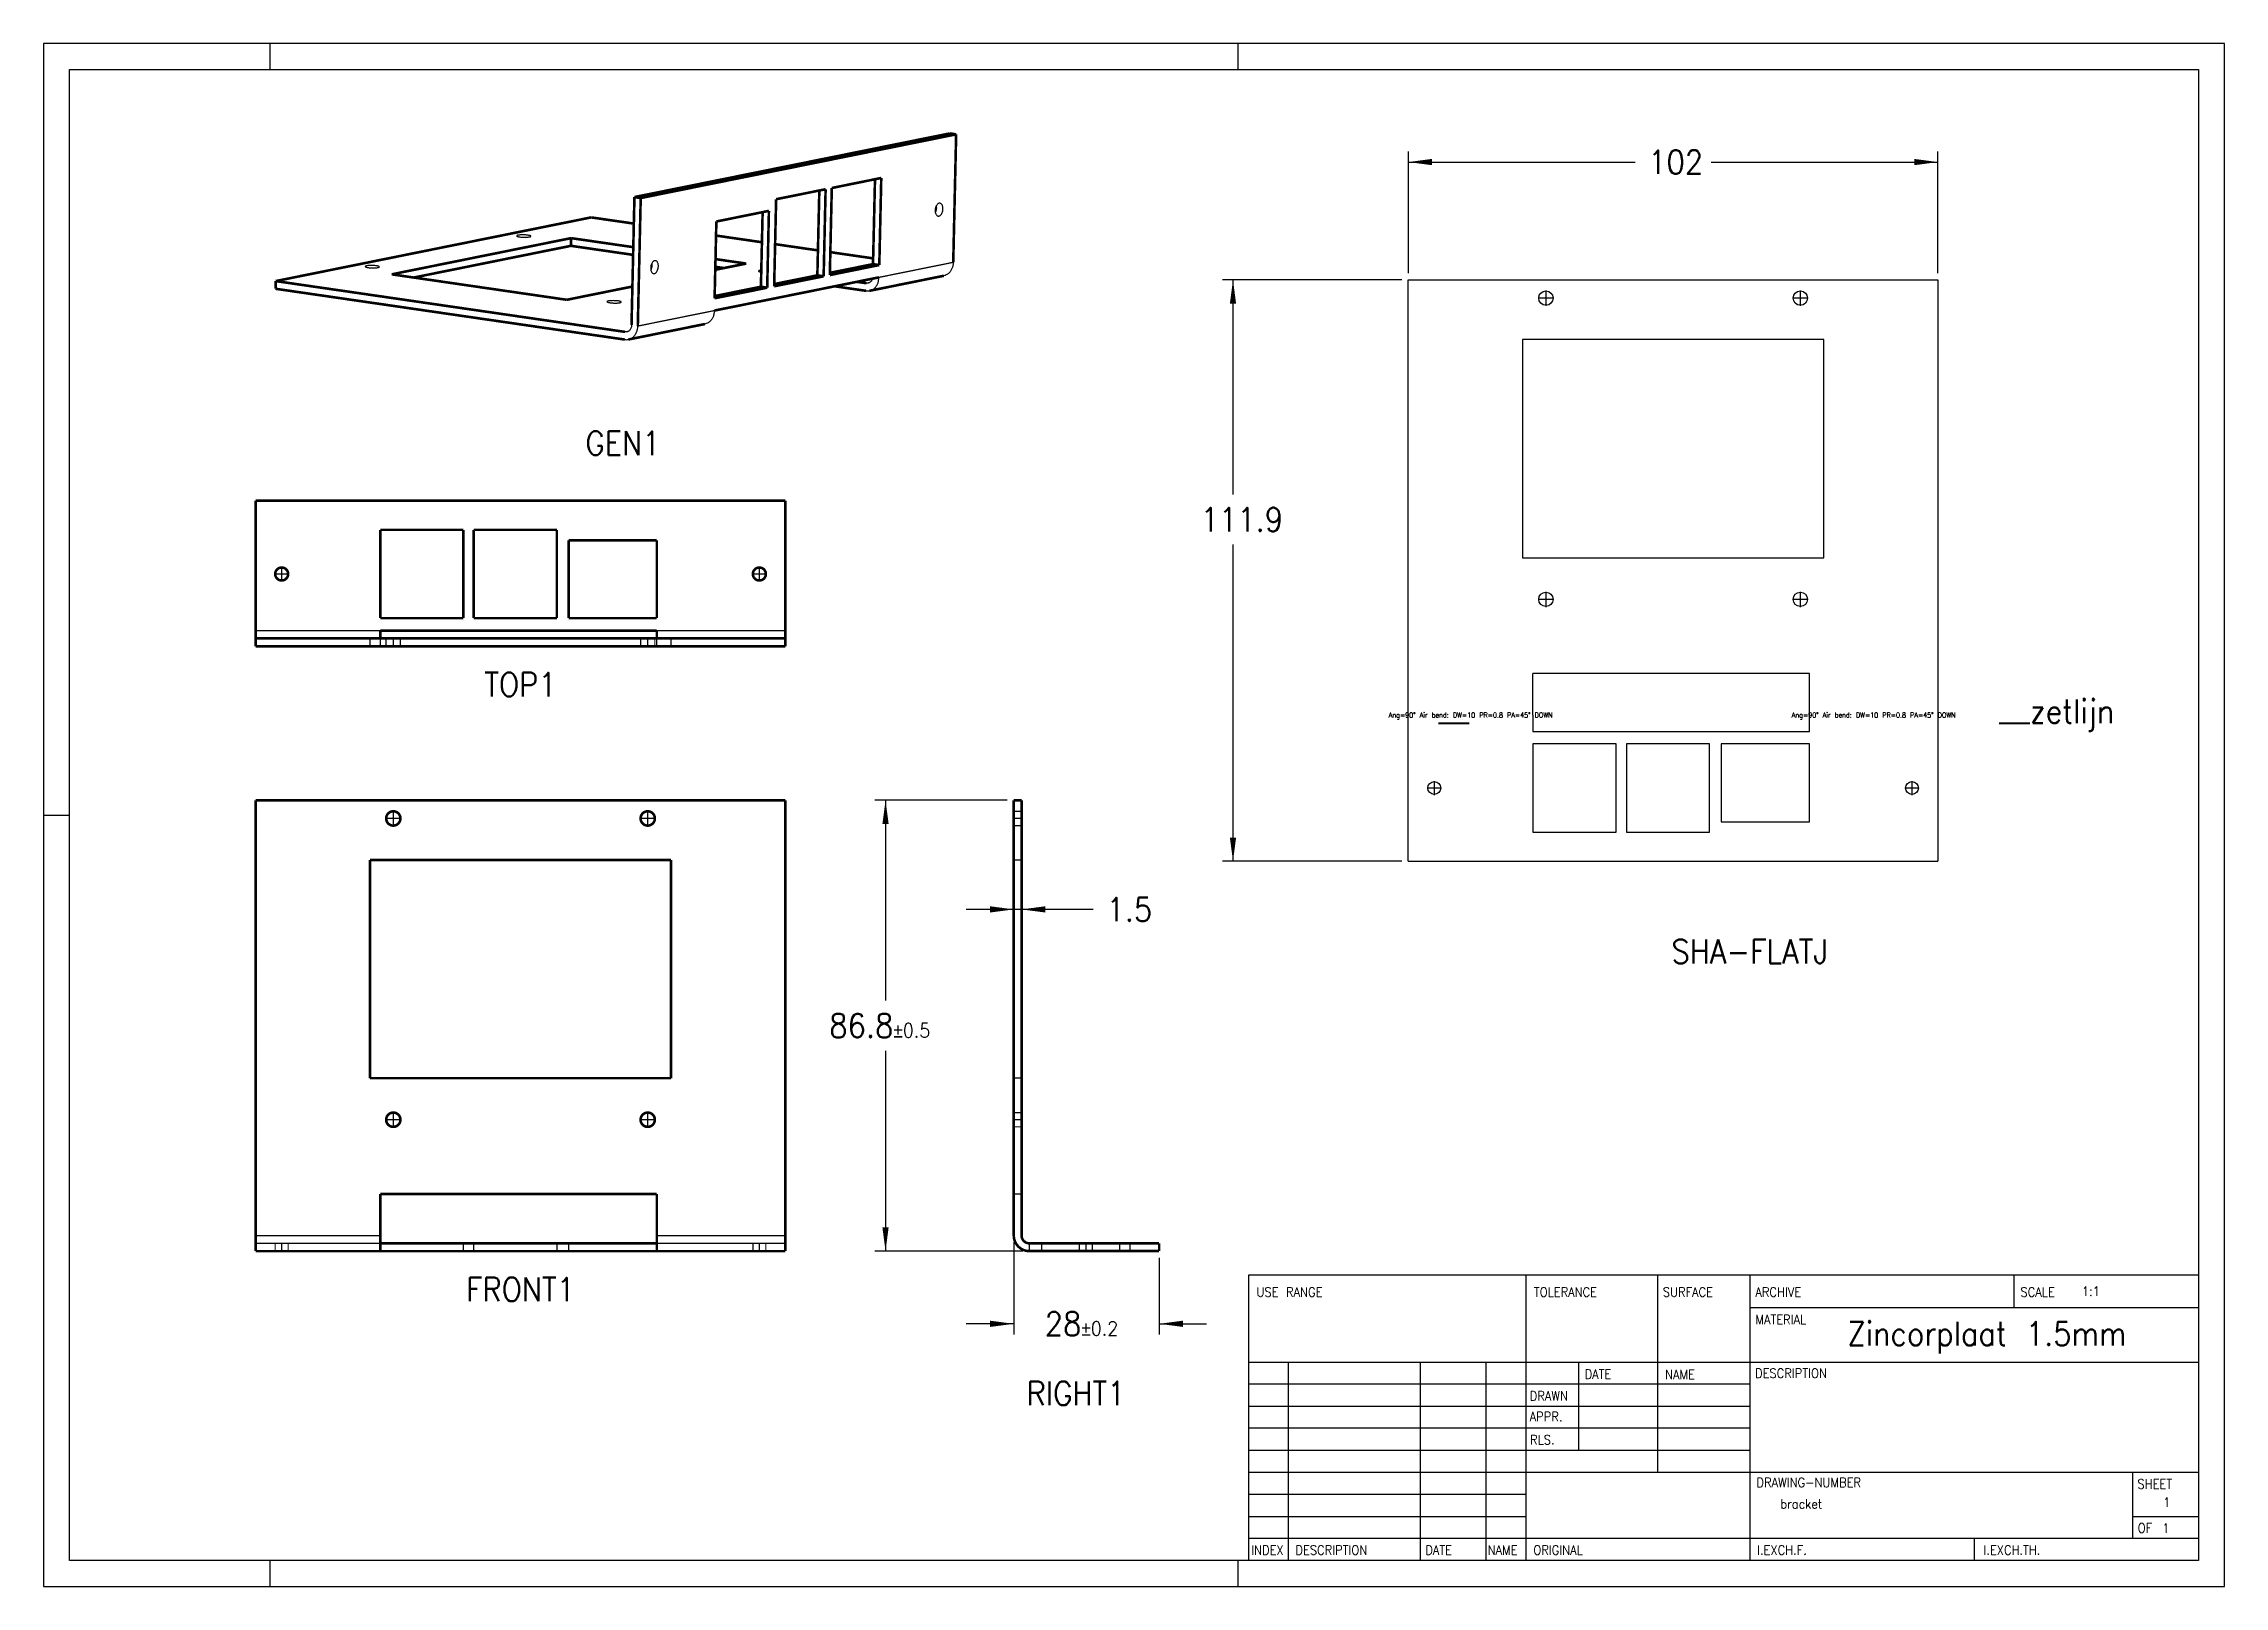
# Model space of a CAD drawing. Header units: millimetres. Extents: x -326 to 94, y -92 to 205.
import ezdxf

# ---------------------------------------------------------------- set-up
doc = ezdxf.new("R2010")
doc.units = ezdxf.units.MM
doc.linetypes.add('DASHED', pattern=[15, 7, -8])
doc.linetypes.add('DOT_CENTER', pattern=[14, 12, -1, 0, -1])
doc.layers.add('1', color=7, linetype='Continuous')
doc.styles.add('CONVERTER_11', font='txt.shx', dxfattribs={"width": 0.9})
doc.dimstyles.new('ME10_DIM_10', dxfattribs={"dimtxt": 4.572, "dimasz": 4.572, "dimexe": 2.03, "dimexo": 1.27, "dimgap": 2.54, "dimtad": 0, "dimtih": 1, "dimtoh": 1, "dimdec": 1, "dimdsep": 46, "dimtxsty": 'CONVERTER_11', "dimsah": 1, "dimcen": 0.09, "dimclrd": 160, "dimclre": 160, "dimclrt": 5, "dimadec": 0, "dimazin": 0, "dimtol": 1, "dimtp": 0.5, "dimtm": 0.5, "dimtfac": 0.6, "dimtdec": 1, "dimtix": 1, "dimtmove": 0, "dimatfit": 3, "dimfxl": 0, "dimtolj": 1, "dimtzin": 0, "dimarcsym": 0})
doc.dimstyles.new('ME10_DIM_11', dxfattribs={"dimtxt": 4.572, "dimasz": 4.572, "dimexe": 2.03, "dimexo": 1.27, "dimgap": 2.54, "dimtad": 0, "dimtih": 1, "dimtoh": 1, "dimdsep": 46, "dimtxsty": 'CONVERTER_11', "dimsah": 1, "dimcen": 0.09, "dimclrd": 160, "dimclre": 160, "dimclrt": 5, "dimadec": 0, "dimazin": 0, "dimtol": 1, "dimtp": 0.2, "dimtm": 0.2, "dimtfac": 0.6, "dimtdec": 1, "dimtix": 1, "dimtmove": 0, "dimatfit": 3, "dimfxl": 0, "dimtolj": 1, "dimtzin": 0, "dimarcsym": 0})
doc.dimstyles.new('ME10_DIM_12', dxfattribs={"dimtxt": 4.572, "dimasz": 4.572, "dimexe": 2.03, "dimexo": 1.27, "dimgap": 2.54, "dimtad": 0, "dimtih": 1, "dimtoh": 1, "dimdsep": 46, "dimtxsty": 'CONVERTER_11', "dimsah": 1, "dimcen": 0.09, "dimclrd": 160, "dimclre": 160, "dimclrt": 5, "dimadec": 0, "dimazin": 0, "dimtfac": 1, "dimtdec": 4, "dimtix": 1, "dimtmove": 0, "dimatfit": 3, "dimfxl": 0, "dimtolj": 1, "dimtzin": 0, "dimarcsym": 0})
doc.dimstyles.new('ME10_DIM_13', dxfattribs={"dimtxt": 4.572, "dimasz": 4.572, "dimexe": 2.03, "dimexo": 1.27, "dimgap": 2.54, "dimtad": 0, "dimtih": 1, "dimtoh": 1, "dimdec": 1, "dimdsep": 46, "dimtxsty": 'CONVERTER_11', "dimsah": 1, "dimcen": 0.09, "dimclrd": 160, "dimclre": 160, "dimclrt": 5, "dimadec": 0, "dimazin": 0, "dimtfac": 1, "dimtdec": 4, "dimtix": 1, "dimtmove": 0, "dimatfit": 3, "dimfxl": 0, "dimtolj": 1, "dimtzin": 0, "dimarcsym": 0})
doc.dimstyles.new('ME10_DIM_14', dxfattribs={"dimtxt": 4.572, "dimasz": 4.572, "dimexe": 2.03, "dimexo": 1.27, "dimgap": 2.54, "dimtad": 0, "dimtih": 1, "dimtoh": 1, "dimdsep": 46, "dimtxsty": 'CONVERTER_11', "dimsah": 1, "dimcen": 0.09, "dimclrd": 160, "dimclre": 160, "dimclrt": 5, "dimadec": 0, "dimazin": 0, "dimtfac": 1, "dimtdec": 4, "dimtix": 1, "dimtmove": 0, "dimatfit": 3, "dimfxl": 0, "dimtolj": 1, "dimtzin": 0, "dimarcsym": 0})

# ---------------------------------------------------------------- blocks, each defined once
blk = doc.blocks.new('bracket__1', base_point=(-284.991443, -27.926284))
at = {"color": 250, "linetype": 'Continuous', "const_width": 0.5}
for points in [[(-284.741443, -24.676284), (-284.741443, 59.123716)], [(-284.741443, 59.123716), (-182.741443, 59.123716)], [(-182.741443, 59.123716), (-182.741443, -24.676284)], [(-204.741443, 47.623716), (-262.741443, 47.623716)], [(-262.741443, 47.623716), (-262.741443, 5.623716)], [(-204.741443, 5.623716), (-204.741443, 47.623716)], [(-262.741443, 5.623716), (-204.741443, 5.623716)], [(-260.741443, -24.676284), (-260.741443, -16.676284)], [(-207.491443, -16.676284), (-260.741443, -16.676284)], [(-207.491443, -24.676284), (-207.491443, -16.676284)], [(-284.741443, -26.176284), (-284.741443, -24.676284)], [(-260.741443, -24.676284), (-260.741443, -26.176284)], [(-207.491443, -26.176284), (-207.491443, -24.676284)], [(-182.741443, -24.676284), (-182.741443, -26.176284)], [(-284.741443, -27.676284), (-284.741443, -26.176284)], [(-280.991443, -27.676284), (-284.741443, -27.676284)], [(-278.491443, -27.676284), (-280.991443, -27.676284)], [(-260.741443, -27.676284), (-278.491443, -27.676284)], [(-260.741443, -26.176284), (-244.741443, -26.176284)], [(-260.741443, -26.176284), (-260.741443, -27.676284)], [(-260.741443, -27.676284), (-244.741443, -27.676284)], [(-244.741443, -26.176284), (-242.741443, -26.176284)], [(-244.741443, -27.676284), (-242.741443, -27.676284)], [(-242.741443, -26.176284), (-226.741443, -26.176284)], [(-242.741443, -27.676284), (-226.741443, -27.676284)], [(-226.741443, -26.176284), (-224.491443, -26.176284)], [(-226.741443, -27.676284), (-224.491443, -27.676284)], [(-224.491443, -26.176284), (-207.491443, -26.176284)], [(-224.491443, -27.676284), (-207.491443, -27.676284)], [(-207.491443, -27.676284), (-207.491443, -26.176284)], [(-188.991443, -27.676284), (-207.491443, -27.676284)], [(-186.491443, -27.676284), (-188.991443, -27.676284)], [(-182.741443, -27.676284), (-186.491443, -27.676284)], [(-182.741443, -26.176284), (-182.741443, -27.676284)]]:
    blk.add_lwpolyline(points, dxfattribs=at)
for points in [[(-259.616443, 55.623716, 1), (-256.866443, 55.623716, 1)], [(-210.616443, 55.623716, 1), (-207.866443, 55.623716, 1)], [(-259.616443, -2.376284, 1), (-256.866443, -2.376284, 1)], [(-210.616443, -2.376284, 1), (-207.866443, -2.376284, 1)]]:
    blk.add_lwpolyline(points, format="xyb", close=True, dxfattribs=at)
at = {"color": 124, "linetype": 'Continuous', "const_width": 0.25}
for points in [[(-260.741443, -24.676284), (-284.741443, -24.676284)], [(-182.741443, -24.676284), (-207.491443, -24.676284)]]:
    blk.add_lwpolyline(points, dxfattribs=at)
at = {"color": 160, "linetype": 'DASHED', "const_width": 0.25}
for points in [[(-280.991443, -26.176284), (-284.741443, -26.176284)], [(-278.491443, -26.176284), (-280.991443, -26.176284)], [(-280.991443, -26.176284), (-280.991443, -27.676284)], [(-260.741443, -26.176284), (-278.491443, -26.176284)], [(-278.491443, -26.176284), (-278.491443, -27.676284)], [(-244.741443, -27.676284), (-244.741443, -26.176284)], [(-242.741443, -27.676284), (-242.741443, -26.176284)], [(-226.741443, -27.676284), (-226.741443, -26.176284)], [(-224.491443, -26.176284), (-224.491443, -27.676284)], [(-188.991443, -26.176284), (-207.491443, -26.176284)], [(-186.491443, -26.176284), (-188.991443, -26.176284)], [(-188.991443, -26.176284), (-188.991443, -27.676284)], [(-182.741443, -26.176284), (-186.491443, -26.176284)], [(-186.491443, -26.176284), (-186.491443, -27.676284)]]:
    blk.add_lwpolyline(points, dxfattribs=at)
at = {"layer": '1', "color": 30, "linetype": 'DOT_CENTER', "const_width": 0.25}
for points in [[(-256.728943, 55.623716), (-259.753943, 55.623716)], [(-258.241443, 57.136216), (-258.241443, 54.111216)], [(-207.728943, 55.623716), (-210.753943, 55.623716)], [(-209.241443, 57.136216), (-209.241443, 54.111216)], [(-256.728943, -2.376284), (-259.753943, -2.376284)], [(-258.241443, -0.863784), (-258.241443, -3.888784)], [(-207.728943, -2.376284), (-210.753943, -2.376284)], [(-209.241443, -0.863784), (-209.241443, -3.888784)], [(-279.741443, -26.176284), (-279.741443, -27.676284)], [(-187.741443, -26.176284), (-187.741443, -27.676284)]]:
    blk.add_lwpolyline(points, dxfattribs=at)
blk = doc.blocks.new('FRONT1', base_point=(-233.74, 14))
blk.add_blockref('bracket__1', (-284.99, -27.93))
at = {"layer": '1', "color": 5, "insert": (-233.74, -32.76), "char_height": 4.572, "attachment_point": 2, "line_spacing_factor": 1.320528, "style": 'CONVERTER_11'}
blk.add_mtext('FRONT1', dxfattribs=at)
blk = doc.blocks.new('bracket__2', base_point=(-281.17, 147.56))
at = {"color": 250, "linetype": 'Continuous', "const_width": 0.5}
for points in [[(-151.04, 187.5), (-211.8, 175.24)], [(-149.84, 187.32), (-210.59, 175.06)], [(-151.04, 187.5), (-149.84, 187.32)], [(-149.84, 187.32), (-150.4, 162.68)], [(-174.98, 176.75), (-184.51, 174.83)], [(-176.57, 160.17), (-176.19, 176.51)], [(-175.36, 159.99), (-174.98, 176.75)], [(-173.79, 176.99), (-174.17, 160.23)], [(-164.26, 178.92), (-173.79, 176.99)], [(-165.85, 162.33), (-165.47, 178.67)], [(-164.64, 162.16), (-164.26, 178.92)], [(-211.8, 175.24), (-212.36, 150.59)], [(-211.8, 175.24), (-210.59, 175.06)], [(-211.15, 150.41), (-210.59, 175.06)], [(-185.9, 172.59), (-196.02, 170.54)], [(-187.44, 157.98), (-187.11, 172.34)], [(-186.23, 157.8), (-185.9, 172.59)], [(-184.51, 174.83), (-184.89, 158.07)], [(-280.88, 159.07), (-220.13, 171.33)], [(-220.13, 171.33), (-211.91, 170.14)], [(-196.02, 170.54), (-196.36, 155.76)], [(-196.08, 167.83), (-187.24, 166.55)], [(-258.55, 160.37), (-224, 167.34)], [(-254.31, 159.75), (-224.03, 165.86)], [(-224, 167.34), (-224.03, 165.86)], [(-224.03, 165.86), (-212.05, 164.12)], [(-224, 167.34), (-212.01, 165.6)], [(-184.71, 166.18), (-176.46, 164.98)], [(-174.07, 164.64), (-165.82, 163.44)], [(-224.82, 155.47), (-258.55, 160.37)], [(-164.69, 159.79), (-196.41, 153.39)], [(-190.28, 162.44), (-196.23, 161.24)], [(-196.22, 161.82), (-194.55, 161.58)], [(-196.19, 163.3), (-190.28, 162.44)], [(-184.89, 158.07), (-175.36, 159.99)], [(-184.88, 158.49), (-176.57, 160.17)], [(-175.36, 159.99), (-176.57, 160.17)], [(-174.17, 160.23), (-164.64, 162.16)], [(-174.16, 160.65), (-165.85, 162.33)], [(-166.51, 157.2), (-152.22, 160.09)], [(-164.64, 162.16), (-165.85, 162.33)], [(-280.88, 159.07), (-280.92, 157.59)], [(-280.92, 157.59), (-213.63, 147.81)], [(-213.59, 149.29), (-280.88, 159.07)], [(-212.19, 158.02), (-224.82, 155.47)], [(-196.36, 155.76), (-186.23, 157.8)], [(-196.35, 156.18), (-187.44, 157.98)], [(-186.23, 157.8), (-187.44, 157.98)], [(-167.17, 157.19), (-173.24, 158.07)], [(-167.14, 158.66), (-168.97, 158.93)], [(-212.97, 147.82), (-198.23, 150.8)]]:
    blk.add_lwpolyline(points, dxfattribs=at)
at = {"color": 124, "linetype": 'Continuous', "const_width": 0.25}
for points in [[(-164.69, 159.79), (-150.4, 162.68)], [(-167.14, 158.66), (-166.5, 158.79)], [(-211.15, 150.41), (-196.41, 153.39)], [(-213.59, 149.29), (-212.96, 149.41)]]:
    blk.add_lwpolyline(points, dxfattribs=at)
at = {"color": 250, "linetype": 'Continuous'}
for points in [[(-152.95, 174.06), (-153.15, 174.04), (-153.34, 173.95), (-153.52, 173.77), (-153.67, 173.53), (-153.79, 173.24), (-153.86, 172.93), (-153.88, 172.6), (-153.85, 172.3), (-153.77, 172.02), (-153.65, 171.8), (-153.49, 171.66), (-153.31, 171.59)], [(-153.84, 172.23), (-153.74, 172.43), (-153.66, 172.66), (-153.61, 172.9), (-153.59, 173.15)], [(-153.59, 173.15), (-153.6, 173.38), (-153.64, 173.59)], [(-153.31, 171.59), (-153.1, 171.61), (-152.88, 171.74), (-152.69, 171.96), (-152.53, 172.26), (-152.43, 172.61), (-152.39, 172.97)], [(-152.39, 172.97), (-152.4, 173.25), (-152.45, 173.5), (-152.54, 173.72), (-152.66, 173.89), (-152.8, 174), (-152.95, 174.06)], [(-231.73, 167.7), (-231.78, 167.76), (-231.91, 167.82), (-232.13, 167.87), (-232.41, 167.92), (-232.74, 167.95), (-233.1, 167.96), (-233.46, 167.96), (-233.79, 167.95), (-234.07, 167.92), (-234.29, 167.88), (-234.43, 167.82), (-234.48, 167.77)], [(-234.48, 167.77), (-234.44, 167.71), (-234.31, 167.65), (-234.11, 167.6), (-233.85, 167.56), (-233.54, 167.53), (-233.2, 167.51), (-232.86, 167.51), (-232.53, 167.52), (-232.24, 167.54), (-232, 167.58)], [(-232, 167.58), (-231.89, 167.6), (-231.8, 167.63), (-231.75, 167.67), (-231.73, 167.7)], [(-260.91, 161.81), (-260.96, 161.87), (-261.1, 161.93), (-261.31, 161.98), (-261.6, 162.03), (-261.93, 162.06), (-262.28, 162.07), (-262.64, 162.07), (-262.97, 162.06), (-263.26, 162.03), (-263.48, 161.99), (-263.62, 161.93), (-263.66, 161.88)], [(-263.66, 161.88), (-263.62, 161.82), (-263.5, 161.76), (-263.3, 161.71), (-263.03, 161.67), (-262.72, 161.64), (-262.39, 161.62), (-262.04, 161.61), (-261.71, 161.62), (-261.42, 161.65), (-261.19, 161.68)], [(-261.19, 161.68), (-261.07, 161.71), (-260.98, 161.74), (-260.93, 161.78), (-260.91, 161.81)], [(-207.75, 163), (-207.94, 162.98), (-208.13, 162.88), (-208.31, 162.71), (-208.47, 162.47), (-208.58, 162.18), (-208.65, 161.87), (-208.67, 161.54), (-208.65, 161.23), (-208.57, 160.96), (-208.45, 160.74), (-208.29, 160.59), (-208.11, 160.52)], [(-208.63, 161.16), (-208.53, 161.37), (-208.46, 161.6), (-208.41, 161.84), (-208.39, 162.09)], [(-208.39, 162.09), (-208.4, 162.32), (-208.43, 162.53)], [(-208.11, 160.52), (-207.89, 160.55), (-207.67, 160.68), (-207.48, 160.9), (-207.33, 161.2), (-207.23, 161.55), (-207.18, 161.91)], [(-207.18, 161.91), (-207.2, 162.19), (-207.25, 162.44), (-207.33, 162.65), (-207.45, 162.83), (-207.59, 162.94), (-207.75, 163)], [(-187.36, 161.17), (-187.59, 161.14), (-187.76, 161.1), (-187.87, 161.05), (-187.91, 161)], [(-187.91, 161), (-187.87, 160.94), (-187.77, 160.89), (-187.6, 160.85), (-187.37, 160.8)], [(-166.51, 157.2), (-166.02, 157.37), (-165.59, 157.67), (-165.22, 158.08), (-164.94, 158.59), (-164.77, 159.17), (-164.69, 159.79)], [(-150.4, 162.68), (-150.47, 162.05), (-150.65, 161.47), (-150.93, 160.97), (-151.29, 160.55), (-151.73, 160.26), (-152.22, 160.09)], [(-167.17, 157.19), (-166.84, 157.17), (-166.51, 157.2)], [(-166.81, 158.67), (-166.97, 158.65), (-167.14, 158.66)], [(-165.96, 159.54), (-166.09, 159.22), (-166.29, 158.96), (-166.53, 158.78), (-166.81, 158.67)], [(-214.34, 155.04), (-214.39, 155.1), (-214.52, 155.16), (-214.74, 155.21), (-215.03, 155.26), (-215.36, 155.29), (-215.71, 155.3), (-216.07, 155.3), (-216.4, 155.29), (-216.69, 155.26), (-216.9, 155.22), (-217.04, 155.16), (-217.09, 155.11)], [(-217.09, 155.11), (-217.05, 155.05), (-216.92, 154.99), (-216.72, 154.94), (-216.46, 154.9), (-216.15, 154.87), (-215.81, 154.85), (-215.47, 154.84), (-215.14, 154.85), (-214.85, 154.88), (-214.61, 154.91)], [(-214.61, 154.91), (-214.5, 154.94), (-214.41, 154.97), (-214.36, 155.01), (-214.34, 155.04)], [(-196.41, 153.39), (-196.48, 152.77), (-196.66, 152.19), (-196.94, 151.68), (-197.3, 151.27), (-197.74, 150.97), (-198.23, 150.8)], [(-213.63, 147.81), (-213.29, 147.79), (-212.97, 147.82)], [(-213.26, 149.29), (-213.43, 149.28), (-213.59, 149.29)], [(-212.36, 150.59), (-212.39, 150.28), (-212.48, 149.99), (-212.62, 149.73), (-212.8, 149.53), (-213.02, 149.38), (-213.26, 149.29)], [(-212.97, 147.82), (-212.48, 147.99), (-212.04, 148.29), (-211.68, 148.7), (-211.4, 149.21), (-211.22, 149.79), (-211.15, 150.41)]]:
    blk.add_spline(points, degree=3, dxfattribs=at)
blk = doc.blocks.new('GEN1', base_point=(-214, 172))
blk.add_blockref('bracket__2', (-281.17, 147.56))
at = {"layer": '1', "color": 5, "insert": (-214, 130.16), "char_height": 4.572, "attachment_point": 2, "line_spacing_factor": 1.320528, "style": 'CONVERTER_11'}
blk.add_mtext('GEN1', dxfattribs=at)
blk = doc.blocks.new('bracket__3', base_point=(-138.99, -27.93))
at = {"color": 250, "linetype": 'Continuous', "const_width": 0.5}
for points in [[(-137.24, 59.12), (-138.74, 59.12)], [(-138.74, 59.12), (-138.74, 57)], [(-137.24, 57), (-137.24, 59.12)], [(-138.74, 57), (-138.74, 54.25)], [(-137.24, 54.25), (-137.24, 57)], [(-138.74, 54.25), (-138.74, 47.62)], [(-137.24, 47.62), (-137.24, 54.25)], [(-138.74, 47.62), (-138.74, 5.62)], [(-137.24, 5.62), (-137.24, 47.62)], [(-138.74, 5.62), (-138.74, -1)], [(-137.24, -1), (-137.24, 5.62)], [(-138.74, -1), (-138.74, -3.75)], [(-138.74, -3.75), (-138.74, -16.68)], [(-137.24, -3.75), (-137.24, -1)], [(-137.24, -16.68), (-137.24, -3.75)], [(-138.74, -16.68), (-138.74, -24.68)], [(-137.24, -24.68), (-137.24, -16.68)], [(-133.34, -26.18), (-135.74, -26.18)], [(-135.74, -27.68), (-133.34, -27.68)], [(-126.09, -26.18), (-133.34, -26.18)], [(-133.34, -27.68), (-126.09, -27.68)], [(-123.59, -26.18), (-126.09, -26.18)], [(-126.09, -27.68), (-123.59, -27.68)], [(-118.34, -26.18), (-123.59, -26.18)], [(-123.59, -27.68), (-118.34, -27.68)], [(-116.34, -26.18), (-118.34, -26.18)], [(-118.34, -27.68), (-116.34, -27.68)], [(-110.74, -26.18), (-116.34, -26.18)], [(-116.34, -27.68), (-110.74, -27.68)], [(-110.74, -26.18), (-110.74, -27.68)]]:
    blk.add_lwpolyline(points, dxfattribs=at)
at = {"color": 160, "linetype": 'DASHED', "const_width": 0.25}
for points in [[(-138.74, 57), (-137.24, 57)], [(-138.74, 54.25), (-137.24, 54.25)], [(-138.74, 47.62), (-137.24, 47.62)], [(-137.24, 5.62), (-138.74, 5.62)], [(-138.74, -1), (-137.24, -1)], [(-138.74, -3.75), (-137.24, -3.75)], [(-137.24, -16.68), (-138.74, -16.68)], [(-135.74, -26.18), (-135.74, -27.68)], [(-133.34, -27.68), (-133.34, -26.18)], [(-126.09, -26.18), (-126.09, -27.68)], [(-123.59, -26.18), (-123.59, -27.68)], [(-118.34, -26.18), (-118.34, -27.68)], [(-116.34, -26.18), (-116.34, -27.68)]]:
    blk.add_lwpolyline(points, dxfattribs=at)
at = {"color": 250, "linetype": 'Continuous', "const_width": 0.5}
for points in [[(-138.74, -24.68, 0.414214), (-135.74, -27.68, 0.414214)], [(-137.24, -24.68, 0.414214), (-135.74, -26.18, 0.414214)]]:
    blk.add_lwpolyline(points, format="xyb", dxfattribs=at)
at = {"layer": '1', "color": 30, "linetype": 'DOT_CENTER', "const_width": 0.25}
for points in [[(-138.74, 55.62), (-137.24, 55.62)], [(-138.74, -2.38), (-137.24, -2.38)], [(-124.84, -26.18), (-124.84, -27.68)]]:
    blk.add_lwpolyline(points, dxfattribs=at)
blk = doc.blocks.new('*D15')
at = {"layer": '1', "color": 160, "linetype": 'Continuous'}
for p, q in [((-140.01, 59.12), (-165.47, 59.12)), ((-163.44, 59.12), (-163.44, 20.55)), ((-163.44, 10.9), (-163.44, -27.68)), ((-137.01, -27.68), (-165.47, -27.68))]:
    blk.add_line(p, q, dxfattribs=at)
at = {"layer": '1', "color": 160}
for points in [[(-162.84, 54.55), (-164.04, 54.55), (-163.44, 59.12)], [(-164.04, -23.1), (-162.84, -23.1), (-163.44, -27.68)]]:
    blk.add_solid(points, dxfattribs=at)
at = {"layer": '1', "color": 5, "insert": (-174.27, 13.44), "char_height": 4.572, "attachment_point": 7, "rotation": 0.0001, "line_spacing_factor": 0.60024, "style": 'CONVERTER_11'}
blk.add_mtext('\\C5;86.8\\C5;\\H2.7432;{\\Fgdt;`}0.5', dxfattribs=at)
blk = doc.blocks.new('*D16')
at = {"layer": '1', "color": 160, "linetype": 'Continuous'}
for p, q in [((-138.74, -25.95), (-138.74, -43.7)), ((-110.74, -28.95), (-110.74, -43.7)), ((-138.74, -41.67), (-147.89, -41.67)), ((-110.74, -41.67), (-101.6, -41.67))]:
    blk.add_line(p, q, dxfattribs=at)
at = {"layer": '1', "color": 160}
for points in [[(-143.31, -42.27), (-143.31, -41.07), (-138.74, -41.67)], [(-106.17, -41.07), (-106.17, -42.27), (-110.74, -41.67)]]:
    blk.add_solid(points, dxfattribs=at)
at = {"layer": '1', "color": 5, "insert": (-132.78, -43.95), "char_height": 4.572, "attachment_point": 7, "rotation": 0.0001, "line_spacing_factor": 0.60024, "style": 'CONVERTER_11'}
blk.add_mtext('\\C5;28\\C5;\\H2.7432;{\\Fgdt;`}0.2', dxfattribs=at)
blk = doc.blocks.new('*D17')
at = {"layer": '1', "color": 160, "linetype": 'Continuous'}
for p, q in [((-138.74, 46.35), (-138.74, 36.08)), ((-137.24, 46.35), (-137.24, 36.08)), ((-138.74, 38.11), (-147.89, 38.11)), ((-137.24, 38.11), (-138.74, 38.11)), ((-123.42, 38.11), (-137.24, 38.11))]:
    blk.add_line(p, q, dxfattribs=at)
at = {"layer": '1', "color": 160}
for points in [[(-143.31, 37.51), (-143.31, 38.71), (-138.74, 38.11)], [(-132.67, 38.71), (-132.67, 37.51), (-137.24, 38.11)]]:
    blk.add_solid(points, dxfattribs=at)
at = {"layer": '1', "color": 5, "insert": (-120.88, 35.82), "char_height": 4.572, "attachment_point": 7, "rotation": 0.0001, "line_spacing_factor": 0.60024, "style": 'CONVERTER_11'}
blk.add_mtext('1.5', dxfattribs=at)
blk = doc.blocks.new('bracket__4', base_point=(-284.99, 88.53))
at = {"color": 250, "linetype": 'Continuous', "const_width": 0.5}
for points in [[(-284.74, 116.78), (-182.74, 116.78)], [(-284.74, 91.78), (-284.74, 116.78)], [(-182.74, 116.78), (-182.74, 91.78)], [(-260.74, 94.18), (-260.74, 111.18)], [(-260.74, 111.18), (-244.74, 111.18)], [(-244.74, 111.18), (-244.74, 94.18)], [(-242.74, 111.18), (-226.74, 111.18)], [(-242.74, 94.18), (-242.74, 111.18)], [(-226.74, 111.18), (-226.74, 94.18)], [(-224.49, 94.18), (-224.49, 109.18)], [(-224.49, 109.18), (-207.49, 109.18)], [(-207.49, 109.18), (-207.49, 94.18)], [(-244.74, 94.18), (-260.74, 94.18)], [(-226.74, 94.18), (-242.74, 94.18)], [(-207.49, 94.18), (-224.49, 94.18)], [(-284.74, 90.28), (-284.74, 91.78)], [(-262.74, 90.28), (-284.74, 90.28)], [(-284.74, 90.28), (-284.74, 88.78)], [(-284.74, 88.78), (-262.74, 88.78)], [(-260.74, 90.28), (-262.74, 90.28)], [(-262.74, 88.78), (-260.74, 88.78)], [(-260.74, 91.78), (-207.49, 91.78)], [(-260.74, 91.78), (-260.74, 90.28)], [(-259.62, 90.28), (-260.74, 90.28)], [(-260.74, 88.78), (-259.62, 88.78)], [(-256.87, 90.28), (-259.62, 90.28)], [(-259.62, 88.78), (-256.87, 88.78)], [(-210.62, 90.28), (-256.87, 90.28)], [(-256.87, 88.78), (-210.62, 88.78)], [(-207.87, 90.28), (-210.62, 90.28)], [(-210.62, 88.78), (-207.87, 88.78)], [(-207.49, 90.28), (-207.87, 90.28)], [(-207.87, 88.78), (-207.49, 88.78)], [(-207.49, 90.28), (-207.49, 91.78)], [(-204.74, 90.28), (-207.49, 90.28)], [(-207.49, 88.78), (-204.74, 88.78)], [(-182.74, 90.28), (-204.74, 90.28)], [(-204.74, 88.78), (-182.74, 88.78)], [(-182.74, 91.78), (-182.74, 90.28)], [(-182.74, 90.28), (-182.74, 88.78)]]:
    blk.add_lwpolyline(points, dxfattribs=at)
for points in [[(-280.99, 102.68, 1), (-278.49, 102.68, 1)], [(-188.99, 102.68, 1), (-186.49, 102.68, 1)]]:
    blk.add_lwpolyline(points, format="xyb", close=True, dxfattribs=at)
at = {"color": 124, "linetype": 'Continuous', "const_width": 0.25}
for points in [[(-260.74, 91.78), (-284.74, 91.78)], [(-182.74, 91.78), (-207.49, 91.78)]]:
    blk.add_lwpolyline(points, dxfattribs=at)
at = {"color": 160, "linetype": 'DASHED', "const_width": 0.25}
for points in [[(-262.74, 90.28), (-262.74, 88.78)], [(-260.74, 88.78), (-260.74, 90.28)], [(-259.62, 88.78), (-259.62, 90.28)], [(-256.87, 88.78), (-256.87, 90.28)], [(-210.62, 88.78), (-210.62, 90.28)], [(-207.87, 88.78), (-207.87, 90.28)], [(-207.49, 90.28), (-207.49, 88.78)], [(-204.74, 88.78), (-204.74, 90.28)]]:
    blk.add_lwpolyline(points, dxfattribs=at)
at = {"layer": '1', "color": 30, "linetype": 'DOT_CENTER', "const_width": 0.25}
for points in [[(-278.37, 102.68), (-281.12, 102.68)], [(-279.74, 104.05), (-279.74, 101.3)], [(-186.37, 102.68), (-189.12, 102.68)], [(-187.74, 104.05), (-187.74, 101.3)], [(-258.24, 88.78), (-258.24, 90.28)], [(-209.24, 88.78), (-209.24, 90.28)]]:
    blk.add_lwpolyline(points, dxfattribs=at)
blk = doc.blocks.new('TOP1', base_point=(-233.74, 102.52))
blk.add_blockref('bracket__4', (-284.99, 88.53))
at = {"layer": '1', "color": 5, "insert": (-233.74, 83.7), "char_height": 4.572, "attachment_point": 2, "line_spacing_factor": 1.320528, "style": 'CONVERTER_11'}
blk.add_mtext('TOP1', dxfattribs=at)
blk = doc.blocks.new('upside', base_point=(-113.18, 47.38))
at = {"color": 250, "linetype": 'Continuous'}
for p, q in [((-62.75, 75.5), (-62.75, 159.3)), ((-62.75, 159.3), (39.25, 159.3)), ((39.25, 159.3), (39.25, 75.5)), ((17.25, 147.8), (-40.75, 147.8)), ((-40.75, 147.8), (-40.75, 105.8)), ((17.25, 105.8), (17.25, 147.8)), ((-40.75, 105.8), (17.25, 105.8)), ((-38.75, 75.5), (-38.75, 83.5)), ((14.5, 83.5), (-38.75, 83.5)), ((14.5, 75.5), (14.5, 83.5)), ((-62.75, 72.38), (-62.75, 75.5)), ((-62.75, 47.38), (-62.75, 72.38)), ((-38.75, 75.5), (-38.75, 72.38)), ((-38.75, 72.38), (14.5, 72.38)), ((14.5, 72.38), (14.5, 75.5)), ((39.25, 75.5), (39.25, 72.38)), ((39.25, 72.38), (39.25, 47.38)), ((-22.75, 69.98), (-38.75, 69.98)), ((-38.75, 69.98), (-38.75, 52.98)), ((-22.75, 52.98), (-22.75, 69.98)), ((-4.75, 69.98), (-20.75, 69.98)), ((-20.75, 69.98), (-20.75, 52.98)), ((-4.75, 52.98), (-4.75, 69.98)), ((-2.5, 69.98), (-2.5, 54.98)), ((14.5, 69.98), (-2.5, 69.98)), ((14.5, 54.98), (14.5, 69.98)), ((-2.5, 54.98), (14.5, 54.98)), ((-38.75, 52.98), (-22.75, 52.98)), ((-20.75, 52.98), (-4.75, 52.98)), ((-62.75, 47.38), (39.25, 47.38))]:
    blk.add_line(p, q, dxfattribs=at)
for centre, radius in [((-36.25, 155.8), 1.38), ((12.75, 155.8), 1.38), ((-36.25, 97.8), 1.38), ((12.75, 97.8), 1.38), ((-57.75, 61.48), 1.25), ((34.25, 61.48), 1.25)]:
    blk.add_circle(centre, radius, dxfattribs=at)
at = {"layer": '1', "color": 30, "linetype": 'DOT_CENTER', "const_width": 0.25}
for points in [[(-34.74, 155.8), (-37.76, 155.8)], [(-36.25, 157.31), (-36.25, 154.29)], [(14.26, 155.8), (11.24, 155.8)], [(12.75, 157.31), (12.75, 154.29)], [(-34.74, 97.8), (-37.76, 97.8)], [(-36.25, 99.31), (-36.25, 96.29)], [(14.26, 97.8), (11.24, 97.8)], [(12.75, 99.31), (12.75, 96.29)], [(-56.38, 61.48), (-59.13, 61.48)], [(-57.75, 62.85), (-57.75, 60.1)], [(35.62, 61.48), (32.87, 61.48)], [(34.25, 62.85), (34.25, 60.1)]]:
    blk.add_lwpolyline(points, dxfattribs=at)
at = {"color": 5, "char_height": 1, "attachment_point": 8, "line_spacing_factor": 0.660264, "style": 'CONVERTER_11'}
for insert in [(-50.75, 74.69), (26.87, 74.69)]:
    blk.add_mtext('Ang=90%%d Air bend: DW=10 PR=0.8 PA=45%%d DOWN', dxfattribs=dict(at, insert=insert))
blk = doc.blocks.new('bracket__5', base_point=(-113.18, 47.38))
blk.add_blockref('upside', (-113.18, 47.38))
blk = doc.blocks.new('*D18')
at = {"layer": '1', "color": 160, "linetype": 'Continuous'}
for p, q in [((-64.02, 159.3), (-98.55, 159.3)), ((-96.52, 159.3), (-96.52, 118)), ((-96.52, 108.35), (-96.52, 47.38)), ((-64.02, 47.38), (-98.55, 47.38))]:
    blk.add_line(p, q, dxfattribs=at)
at = {"layer": '1', "color": 160}
for points in [[(-95.92, 154.73), (-97.12, 154.73), (-96.52, 159.3)], [(-97.12, 51.95), (-95.92, 51.95), (-96.52, 47.38)]]:
    blk.add_solid(points, dxfattribs=at)
at = {"layer": '1', "color": 5, "insert": (-102.75, 110.89), "char_height": 4.572, "attachment_point": 7, "rotation": 0.0001, "line_spacing_factor": 0.60024, "style": 'CONVERTER_11'}
blk.add_mtext('111.9', dxfattribs=at)
blk = doc.blocks.new('*D19')
at = {"layer": '1', "color": 160, "linetype": 'Continuous'}
for p, q in [((-62.75, 160.57), (-62.75, 184.01)), ((-62.75, 181.98), (-19.09, 181.98)), ((-4.41, 181.98), (39.25, 181.98)), ((39.25, 160.57), (39.25, 184.01))]:
    blk.add_line(p, q, dxfattribs=at)
at = {"layer": '1', "color": 160}
for points in [[(-58.18, 182.59), (-58.18, 181.38), (-62.75, 181.98)], [(34.68, 181.38), (34.68, 182.59), (39.25, 181.98)]]:
    blk.add_solid(points, dxfattribs=at)
at = {"layer": '1', "color": 5, "insert": (-16.55, 179.7), "char_height": 4.572, "attachment_point": 7, "rotation": 0.0001, "line_spacing_factor": 0.60024, "style": 'CONVERTER_11'}
blk.add_mtext('102', dxfattribs=at)
blk = doc.blocks.new('Data_block', base_point=(89.41, -87.22))
at = {"color": 7, "linetype": 'Continuous'}
for p, q in [((-93.49, -49.07), (-93.49, -32.22)), ((-93.49, -32.22), (-40.15, -32.22)), ((-40.15, -32.22), (-14.75, -32.22)), ((-40.15, -32.22), (-40.15, -70.22)), ((-14.75, -32.22), (3.03, -32.22)), ((-14.75, -32.22), (-14.75, -49.07)), ((3.03, -32.22), (53.85, -32.22)), ((3.03, -32.22), (3.03, -38.56)), ((53.85, -32.22), (89.41, -32.22)), ((53.85, -32.22), (53.85, -38.56)), ((89.41, -32.22), (89.41, -38.56)), ((3.03, -38.56), (3.03, -87.22)), ((3.03, -38.56), (89.41, -38.56)), ((89.41, -38.56), (89.41, -49.07)), ((-93.49, -53.3), (-93.49, -49.07)), ((-93.49, -49.07), (-85.87, -49.07)), ((-85.87, -49.07), (-60.47, -49.07)), ((-85.87, -49.07), (-85.87, -87.22)), ((-60.47, -49.07), (-47.77, -49.07)), ((-60.47, -49.07), (-60.47, -87.22)), ((-47.77, -49.07), (-29.99, -49.07)), ((-47.77, -87.22), (-47.77, -49.07)), ((-29.99, -49.07), (-14.75, -49.07)), ((-29.99, -49.07), (-29.99, -65.99)), ((-14.75, -49.07), (89.41, -49.07)), ((-14.75, -49.07), (-14.75, -70.22)), ((89.41, -49.07), (89.41, -70.22)), ((-93.49, -57.53), (-93.49, -53.3)), ((3.03, -53.3), (-93.49, -53.3)), ((-93.49, -61.73), (-93.49, -57.5)), ((-93.49, -61.73), (-93.49, -57.5)), ((-93.49, -61.76), (-93.49, -57.53)), ((-93.49, -57.53), (3.03, -57.53)), ((-93.49, -65.99), (-93.49, -61.76)), ((3.03, -61.76), (-93.49, -61.76)), ((-93.49, -65.99), (-29.99, -65.99)), ((-93.49, -70.22), (-93.49, -65.99)), ((-29.99, -65.99), (3.03, -65.99)), ((-93.49, -70.22), (-40.15, -70.22)), ((-93.49, -74.53), (-93.49, -70.22)), ((-40.15, -70.22), (-40.15, -74.53)), ((-40.15, -70.22), (-14.75, -70.22)), ((-14.75, -70.22), (76.71, -70.22)), ((76.71, -70.22), (89.41, -70.22)), ((76.71, -70.22), (76.71, -82.99)), ((89.41, -70.22), (89.41, -78.76)), ((-40.15, -74.53), (-93.49, -74.53)), ((-93.49, -78.76), (-93.49, -74.53)), ((-40.15, -74.53), (-40.15, -78.76)), ((-93.49, -78.76), (-40.15, -78.76)), ((-93.49, -82.99), (-93.49, -78.76)), ((-40.15, -78.76), (-40.15, -87.22)), ((76.71, -78.76), (89.41, -78.76)), ((89.41, -78.76), (89.41, -82.99)), ((46.23, -82.99), (-93.49, -82.99)), ((-93.49, -87.22), (-93.49, -82.99)), ((46.23, -82.99), (46.23, -87.22)), ((76.71, -82.99), (46.23, -82.99)), ((89.41, -82.99), (76.71, -82.99)), ((89.41, -82.99), (89.41, -87.22)), ((-85.87, -87.22), (-93.49, -87.22)), ((-60.47, -87.22), (-85.87, -87.22)), ((-47.77, -87.22), (-60.47, -87.22)), ((-40.15, -87.22), (-47.77, -87.22)), ((3.03, -87.22), (-40.15, -87.22)), ((46.23, -87.22), (3.03, -87.22)), ((89.41, -87.22), (46.23, -87.22))]:
    blk.add_line(p, q, dxfattribs=at)
at = {"color": 7, "style": 'CONVERTER_11', "width": 0.9}
for s, p in [('USE RANGE', (-91.99, -36.45)), ('TOLERANCE', (-38.57, -36.45)), ('SURFACE', (-13.73, -36.45)), ('ARCHIVE', (4.09, -36.45)), ('SCALE', (55.15, -36.45)), ('MATERIAL', (4.09, -41.77)), ('DESCRIPTION', (4.03, -52.09)), ('DATE', (-28.8, -52.27)), ('NAME', (-13.31, -52.33)), ('APPR.', (-39.38, -60.44)), ('DRAWN', (-39.38, -56.45)), ('RLS.', (-39.32, -64.88)), ('DRAWING-NUMBER', (4.3, -73.11)), ('SHEET', (77.68, -73.41)), ('OF', (77.71, -81.88)), ('INDEX', (-93, -86.12)), ('DESCRIPTION', (-84.49, -86.12)), ('DATE', (-59.49, -86.12)), ('NAME', (-47.47, -86.12)), ('ORIGINAL', (-38.67, -86.12)), ('I.EXCH.F.', (4.41, -86.12)), ('I.EXCH.TH.', (48.01, -86.12))]:
    blk.add_text(s, height=1.8, dxfattribs=at).set_placement(p)
at = {"color": 3, "style": 'CONVERTER_11', "width": 0.9}
for s, p in [('1:1', (66.98, -36.3)), ('bracket', (8.88, -77.24)), ('1', (82.65, -76.92)), ('1', (82.44, -81.91))]:
    blk.add_text(s, height=1.8, dxfattribs=at).set_placement(p)
blk = doc.blocks.new('Title_Block', base_point=(-93.49, -87.22))
blk.add_blockref('Data_block', (89.41, -87.22))
blk = doc.blocks.new('FRAME_A3', base_point=(-325.59, -92.22))
at = {"layer": '1', "color": 7, "linetype": 'Continuous'}
for p, q in [((94.41, 204.78), (-325.59, 204.78)), ((-325.59, 204.78), (-325.59, -92.22)), ((-282, 204.78), (-282, 199.78)), ((-95.59, 204.78), (-95.59, 199.78)), ((94.41, -92.22), (94.41, 204.78)), ((-320.59, -87.22), (-320.59, 199.78)), ((-320.59, 199.78), (89.41, 199.78)), ((89.41, 199.78), (89.41, -87.22)), ((-325.59, 56.28), (-320.59, 56.28)), ((89.41, -87.22), (-320.59, -87.22)), ((-282, -87.22), (-282, -92.22)), ((-95.59, -87.22), (-95.59, -92.22)), ((-325.59, -92.22), (94.41, -92.22))]:
    blk.add_line(p, q, dxfattribs=at)
at = {"layer": '1'}
blk.add_blockref('Title_Block', (-93.49, -87.22), dxfattribs=at)
blk = doc.blocks.new('RIGHT1', base_point=(-125, 14))
blk.add_blockref('bracket__3', (-138.991, -27.926))
at = {"layer": '1', "color": 5, "insert": (-126.741, -52.756), "char_height": 4.572, "attachment_point": 2, "line_spacing_factor": 1.320528, "style": 'CONVERTER_11'}
blk.add_mtext('RIGHT1', dxfattribs=at)
at = {"layer": '1'}
dim = blk.add_linear_dim(base=(-163.439, 59.124), p1=(-135.741, -27.676), p2=(-138.741, 59.124), angle=90, dimstyle='ME10_DIM_10', dxfattribs=at)
dim.commit()
dim.dimension.update_dxf_attribs({"geometry": '*D15', "text_midpoint": (-163.439, 15.724), "text_rotation": 0.00014})
for base, p1, p2, dimstyle, picture, middle in [((-137.241, 38.11), (-138.741, 47.624), (-137.241, 47.624), 'ME10_DIM_12', '*D17', (-117.395, 38.11)), ((-138.741, -41.667), (-110.741, -27.676), (-138.741, -24.676), 'ME10_DIM_11', '*D16', (-124.741, -41.667))]:
    dim = blk.add_linear_dim(base=base, p1=p1, p2=p2, dimstyle=dimstyle, dxfattribs=at)
    dim.commit()
    dim.dimension.update_dxf_attribs({"geometry": picture, "text_midpoint": middle, "text_rotation": 0.00014})
blk = doc.blocks.new('SHA-FLATJ', base_point=(-11.938, 103.339))
at = {"layer": '1', "color": 2, "linetype": 'Continuous', "const_width": 0.381}
for points in [[(-51, 73.939), (-57, 73.939)], [(51, 73.939), (57, 73.939)]]:
    blk.add_lwpolyline(points, dxfattribs=at)
blk.add_blockref('bracket__5', (-113.181, 47.378))
at = {"layer": '1', "color": 5, "style": 'CONVERTER_11', "width": 0.9}
blk.add_text('zetlijn', height=4.572, dxfattribs=at).set_placement((57, 73.939))
at = {"layer": '1', "color": 5, "insert": (3, 32.298), "char_height": 4.572, "attachment_point": 2, "line_spacing_factor": 1.320528, "style": 'CONVERTER_11'}
blk.add_mtext('SHA-FLATJ', dxfattribs=at)
at = {"layer": '1'}
dim = blk.add_linear_dim(base=(-62.75, 181.985), p1=(39.25, 159.3), p2=(-62.75, 159.3), dimstyle='ME10_DIM_14', dxfattribs=at)
dim.commit()
dim.dimension.update_dxf_attribs({"geometry": '*D19', "text_midpoint": (-11.75, 181.985), "text_rotation": 0.00014})
dim = blk.add_linear_dim(base=(-96.522, 159.3), p1=(-62.75, 47.378), p2=(-62.75, 159.3), angle=90, dimstyle='ME10_DIM_13', dxfattribs=at)
dim.commit()
dim.dimension.update_dxf_attribs({"geometry": '*D18', "text_midpoint": (-96.522, 113.171), "text_rotation": 0.00014})

msp = doc.modelspace()

# ---------------------------------------------------------------- block references
for name, p in [('GEN1', (-214, 172)), ('SHA-FLATJ', (-11.94, 103.34)), ('TOP1', (-233.74, 102.52)), ('FRONT1', (-233.74, 14)), ('RIGHT1', (-125, 14))]:
    msp.add_blockref(name, p)
at = {"layer": '1'}
msp.add_blockref('FRAME_A3', (-325.59, -92.22), dxfattribs=at)

# ---------------------------------------------------------------- texts
at = {"layer": '1', "color": 5, "style": 'CONVERTER_11', "width": 0.9}
msp.add_text('Zincorplaat 1.5mm', height=4.572, dxfattribs=at).set_placement((21.82, -45.84))

doc.saveas('drawing.dxf')
